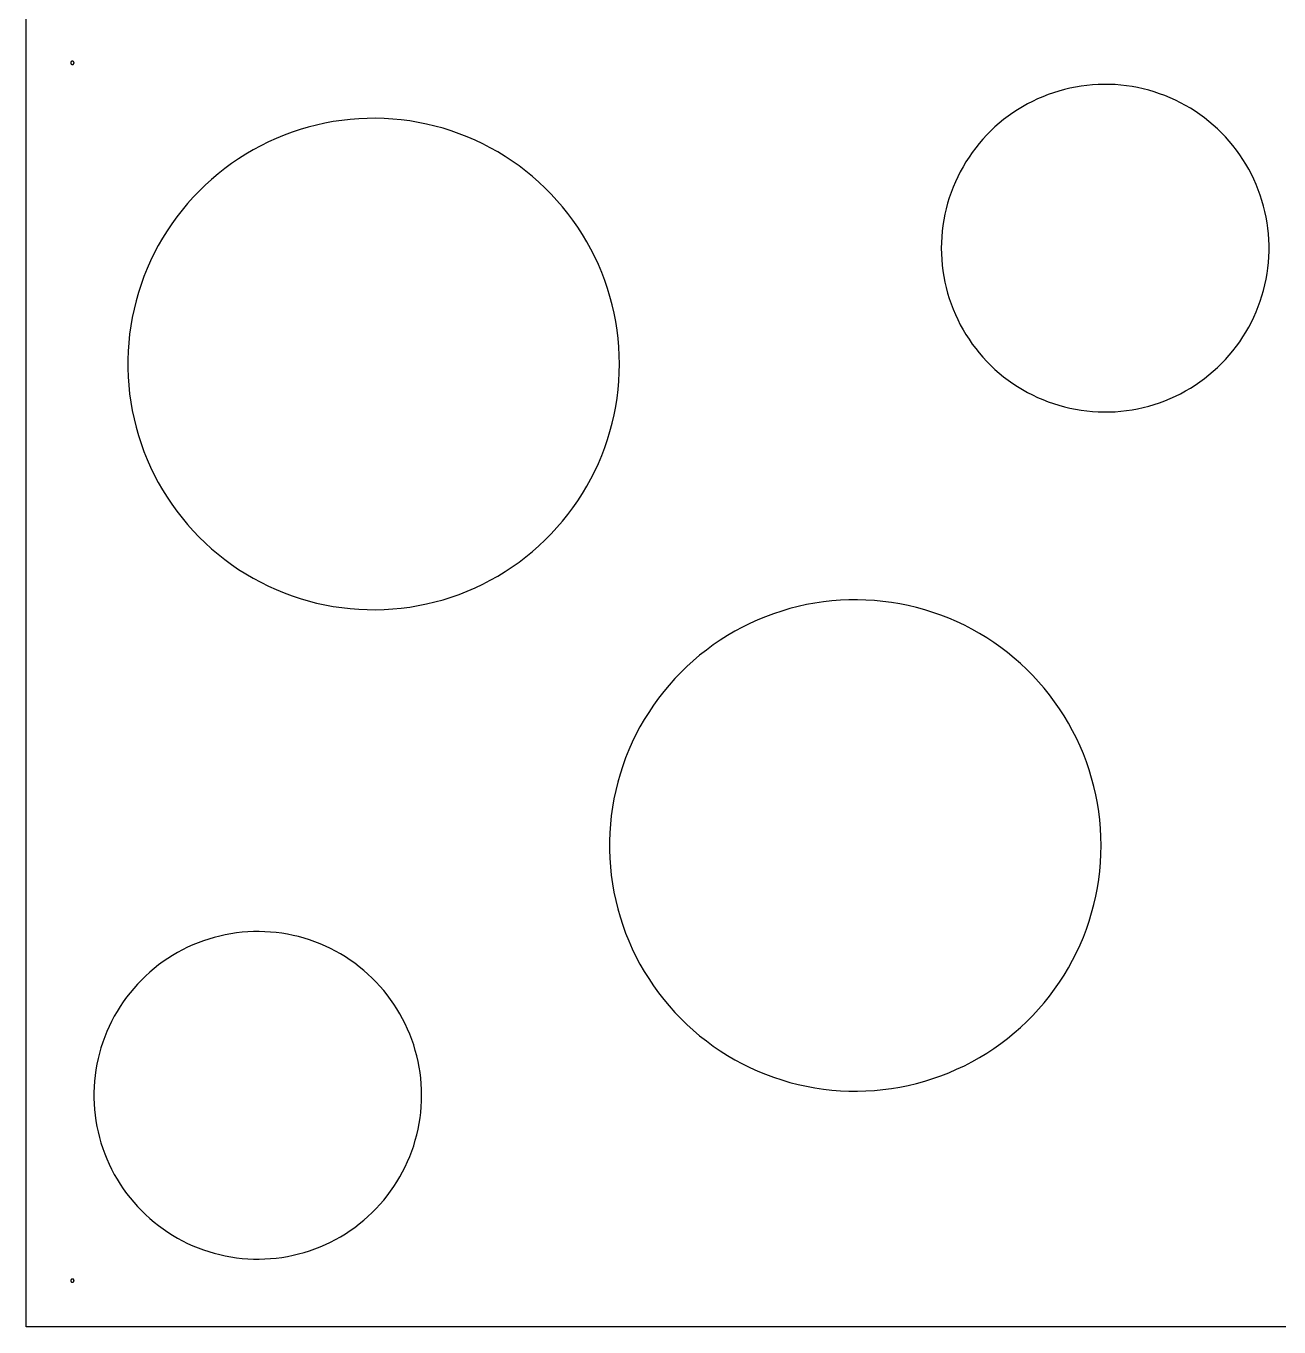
# Model space of a CAD drawing. Header units: millimetres. Extents: x 0 to 120, y 0 to 80.
# Drawn here: x 0 to 38.23, y 0 to 39.71 of the extents above; entities that cross this region are included whole.
import ezdxf

# ---------------------------------------------------------------- set-up
doc = ezdxf.new("R2010")
doc.units = ezdxf.units.MM
doc.header["$MEASUREMENT"] = 0
doc.layers.add('Default', color=18, linetype='Continuous', true_color=0x000000)

msp = doc.modelspace()

# ---------------------------------------------------------------- linework, layer by layer
at = {"layer": 'Default'}
for points in [[(120, 0), (0, 0), (0, 80), (120, 80), (120, 0)], [(0, 0), (0, 40), (40, 40), (40, 0), (0, 0)], [(0, 0), (0, 40), (40, 40), (40, 0), (0, 0)], [(1.464, 38.586), (1.464, 38.588), (1.464, 38.589), (1.464, 38.591), (1.464, 38.593), (1.463, 38.594), (1.463, 38.596), (1.463, 38.598), (1.462, 38.599), (1.462, 38.601), (1.461, 38.603), (1.461, 38.604), (1.46, 38.606), (1.459, 38.608), (1.458, 38.609), (1.458, 38.611), (1.457, 38.612), (1.456, 38.614), (1.455, 38.615), (1.454, 38.616), (1.453, 38.618), (1.452, 38.619), (1.45, 38.62), (1.449, 38.622), (1.448, 38.623), (1.447, 38.624), (1.445, 38.625), (1.444, 38.626), (1.442, 38.627), (1.441, 38.628), (1.439, 38.629), (1.438, 38.63), (1.436, 38.631), (1.435, 38.631), (1.433, 38.632), (1.432, 38.633), (1.43, 38.633), (1.428, 38.634), (1.427, 38.634), (1.425, 38.635), (1.423, 38.635), (1.422, 38.635), (1.42, 38.635), (1.418, 38.636), (1.416, 38.636), (1.415, 38.636), (1.413, 38.636), (1.411, 38.636), (1.409, 38.636), (1.408, 38.635), (1.406, 38.635), (1.404, 38.635), (1.403, 38.634), (1.401, 38.634), (1.399, 38.633), (1.398, 38.633), (1.396, 38.632), (1.394, 38.632), (1.393, 38.631), (1.391, 38.63), (1.39, 38.629), (1.388, 38.628), (1.387, 38.628), (1.385, 38.627), (1.384, 38.626), (1.383, 38.624), (1.381, 38.623), (1.38, 38.622), (1.379, 38.621), (1.378, 38.62), (1.376, 38.618), (1.375, 38.617), (1.374, 38.616), (1.373, 38.614), (1.372, 38.613), (1.371, 38.611), (1.37, 38.61), (1.37, 38.608), (1.369, 38.607), (1.368, 38.605), (1.367, 38.604), (1.367, 38.602), (1.366, 38.6), (1.366, 38.599), (1.365, 38.597), (1.365, 38.595), (1.365, 38.594), (1.365, 38.592), (1.364, 38.59), (1.364, 38.588), (1.364, 38.587), (1.364, 38.585), (1.364, 38.583), (1.364, 38.581), (1.365, 38.58), (1.365, 38.578), (1.365, 38.576), (1.365, 38.575), (1.366, 38.573), (1.366, 38.571), (1.367, 38.57), (1.367, 38.568), (1.368, 38.566), (1.369, 38.565), (1.37, 38.563), (1.37, 38.562), (1.371, 38.56), (1.372, 38.559), (1.373, 38.557), (1.374, 38.556), (1.375, 38.554), (1.376, 38.553), (1.378, 38.552), (1.379, 38.551), (1.38, 38.549), (1.381, 38.548), (1.383, 38.547), (1.384, 38.546), (1.385, 38.545), (1.387, 38.544), (1.388, 38.543), (1.39, 38.542), (1.391, 38.541), (1.393, 38.541), (1.394, 38.54), (1.396, 38.539), (1.398, 38.539), (1.399, 38.538), (1.401, 38.538), (1.403, 38.537), (1.404, 38.537), (1.406, 38.536), (1.408, 38.536), (1.409, 38.536), (1.411, 38.536), (1.413, 38.536), (1.415, 38.536), (1.416, 38.536), (1.418, 38.536), (1.42, 38.536), (1.422, 38.536), (1.423, 38.537), (1.425, 38.537), (1.427, 38.537), (1.428, 38.538), (1.43, 38.538), (1.432, 38.539), (1.433, 38.54), (1.435, 38.54), (1.436, 38.541), (1.438, 38.542), (1.439, 38.543), (1.441, 38.544), (1.442, 38.544), (1.444, 38.545), (1.445, 38.547), (1.447, 38.548), (1.448, 38.549), (1.449, 38.55), (1.45, 38.551), (1.452, 38.552), (1.453, 38.554), (1.454, 38.555), (1.455, 38.557), (1.456, 38.558), (1.457, 38.559), (1.458, 38.561), (1.458, 38.562), (1.459, 38.564), (1.46, 38.566), (1.461, 38.567), (1.461, 38.569), (1.462, 38.57), (1.462, 38.572), (1.463, 38.574), (1.463, 38.575), (1.463, 38.577), (1.464, 38.579), (1.464, 38.581), (1.464, 38.582), (1.464, 38.584), (1.464, 38.586)], [(1.464, 38.586), (1.464, 38.588), (1.464, 38.589), (1.464, 38.591), (1.464, 38.593), (1.463, 38.594), (1.463, 38.596), (1.463, 38.598), (1.462, 38.599), (1.462, 38.601), (1.461, 38.603), (1.461, 38.604), (1.46, 38.606), (1.459, 38.608), (1.458, 38.609), (1.458, 38.611), (1.457, 38.612), (1.456, 38.614), (1.455, 38.615), (1.454, 38.616), (1.453, 38.618), (1.452, 38.619), (1.45, 38.62), (1.449, 38.622), (1.448, 38.623), (1.447, 38.624), (1.445, 38.625), (1.444, 38.626), (1.442, 38.627), (1.441, 38.628), (1.439, 38.629), (1.438, 38.63), (1.436, 38.631), (1.435, 38.631), (1.433, 38.632), (1.432, 38.633), (1.43, 38.633), (1.428, 38.634), (1.427, 38.634), (1.425, 38.635), (1.423, 38.635), (1.422, 38.635), (1.42, 38.635), (1.418, 38.636), (1.416, 38.636), (1.415, 38.636), (1.413, 38.636), (1.411, 38.636), (1.409, 38.636), (1.408, 38.635), (1.406, 38.635), (1.404, 38.635), (1.403, 38.634), (1.401, 38.634), (1.399, 38.633), (1.398, 38.633), (1.396, 38.632), (1.394, 38.632), (1.393, 38.631), (1.391, 38.63), (1.39, 38.629), (1.388, 38.628), (1.387, 38.628), (1.385, 38.627), (1.384, 38.626), (1.383, 38.624), (1.381, 38.623), (1.38, 38.622), (1.379, 38.621), (1.378, 38.62), (1.376, 38.618), (1.375, 38.617), (1.374, 38.616), (1.373, 38.614), (1.372, 38.613), (1.371, 38.611), (1.37, 38.61), (1.37, 38.608), (1.369, 38.607), (1.368, 38.605), (1.367, 38.604), (1.367, 38.602), (1.366, 38.6), (1.366, 38.599), (1.365, 38.597), (1.365, 38.595), (1.365, 38.594), (1.365, 38.592), (1.364, 38.59), (1.364, 38.588), (1.364, 38.587), (1.364, 38.585), (1.364, 38.583), (1.364, 38.581), (1.365, 38.58), (1.365, 38.578), (1.365, 38.576), (1.365, 38.575), (1.366, 38.573), (1.366, 38.571), (1.367, 38.57), (1.367, 38.568), (1.368, 38.566), (1.369, 38.565), (1.37, 38.563), (1.37, 38.562), (1.371, 38.56), (1.372, 38.559), (1.373, 38.557), (1.374, 38.556), (1.375, 38.554), (1.376, 38.553), (1.378, 38.552), (1.379, 38.551), (1.38, 38.549), (1.381, 38.548), (1.383, 38.547), (1.384, 38.546), (1.385, 38.545), (1.387, 38.544), (1.388, 38.543), (1.39, 38.542), (1.391, 38.541), (1.393, 38.541), (1.394, 38.54), (1.396, 38.539), (1.398, 38.539), (1.399, 38.538), (1.401, 38.538), (1.403, 38.537), (1.404, 38.537), (1.406, 38.536), (1.408, 38.536), (1.409, 38.536), (1.411, 38.536), (1.413, 38.536), (1.415, 38.536), (1.416, 38.536), (1.418, 38.536), (1.42, 38.536), (1.422, 38.536), (1.423, 38.537), (1.425, 38.537), (1.427, 38.537), (1.428, 38.538), (1.43, 38.538), (1.432, 38.539), (1.433, 38.54), (1.435, 38.54), (1.436, 38.541), (1.438, 38.542), (1.439, 38.543), (1.441, 38.544), (1.442, 38.544), (1.444, 38.545), (1.445, 38.547), (1.447, 38.548), (1.448, 38.549), (1.449, 38.55), (1.45, 38.551), (1.452, 38.552), (1.453, 38.554), (1.454, 38.555), (1.455, 38.557), (1.456, 38.558), (1.457, 38.559), (1.458, 38.561), (1.458, 38.562), (1.459, 38.564), (1.46, 38.566), (1.461, 38.567), (1.461, 38.569), (1.462, 38.57), (1.462, 38.572), (1.463, 38.574), (1.463, 38.575), (1.463, 38.577), (1.464, 38.579), (1.464, 38.581), (1.464, 38.582), (1.464, 38.584), (1.464, 38.586)], [(27.929, 32.929), (27.932, 32.755), (27.941, 32.582), (27.956, 32.409), (27.977, 32.237), (28.004, 32.065), (28.037, 31.895), (28.076, 31.726), (28.121, 31.558), (28.171, 31.392), (28.227, 31.228), (28.289, 31.066), (28.357, 30.906), (28.429, 30.748), (28.508, 30.594), (28.592, 30.441), (28.681, 30.292), (28.775, 30.147), (28.874, 30.004), (28.978, 29.865), (29.086, 29.73), (29.2, 29.598), (29.318, 29.471), (29.44, 29.348), (29.566, 29.229), (29.697, 29.114), (29.831, 29.004), (29.969, 28.899), (30.111, 28.799), (30.256, 28.704), (30.404, 28.613), (30.555, 28.528), (30.709, 28.449), (30.866, 28.374), (31.026, 28.305), (31.187, 28.242), (31.351, 28.184), (31.516, 28.133), (31.684, 28.086), (31.853, 28.046), (32.023, 28.012), (32.194, 27.983), (32.366, 27.961), (32.539, 27.944), (32.712, 27.934), (32.886, 27.929), (33.059, 27.931), (33.232, 27.938), (33.406, 27.952), (33.578, 27.971), (33.75, 27.997), (33.92, 28.028), (34.09, 28.066), (34.258, 28.109), (34.424, 28.158), (34.589, 28.213), (34.752, 28.273), (34.912, 28.339), (35.07, 28.411), (35.226, 28.488), (35.379, 28.57), (35.528, 28.658), (35.675, 28.751), (35.818, 28.848), (35.958, 28.951), (36.095, 29.059), (36.227, 29.171), (36.355, 29.288), (36.48, 29.409), (36.6, 29.534), (36.715, 29.664), (36.826, 29.797), (36.933, 29.934), (37.034, 30.075), (37.131, 30.219), (37.222, 30.367), (37.309, 30.517), (37.39, 30.671), (37.466, 30.827), (37.536, 30.985), (37.6, 31.147), (37.659, 31.31), (37.713, 31.475), (37.76, 31.642), (37.802, 31.81), (37.838, 31.98), (37.868, 32.151), (37.892, 32.323), (37.91, 32.496), (37.922, 32.669), (37.928, 32.842), (37.928, 33.016), (37.922, 33.189), (37.91, 33.362), (37.892, 33.535), (37.868, 33.707), (37.838, 33.878), (37.802, 34.048), (37.76, 34.216), (37.713, 34.383), (37.659, 34.548), (37.6, 34.711), (37.536, 34.872), (37.466, 35.031), (37.39, 35.187), (37.309, 35.341), (37.222, 35.491), (37.131, 35.639), (37.034, 35.783), (36.933, 35.924), (36.826, 36.061), (36.715, 36.194), (36.6, 36.324), (36.48, 36.449), (36.355, 36.57), (36.227, 36.687), (36.095, 36.799), (35.958, 36.907), (35.818, 37.009), (35.675, 37.107), (35.528, 37.2), (35.379, 37.288), (35.226, 37.37), (35.07, 37.447), (34.912, 37.519), (34.752, 37.585), (34.589, 37.645), (34.424, 37.7), (34.258, 37.749), (34.09, 37.792), (33.92, 37.83), (33.75, 37.861), (33.578, 37.887), (33.406, 37.906), (33.232, 37.92), (33.059, 37.927), (32.886, 37.929), (32.712, 37.924), (32.539, 37.914), (32.366, 37.897), (32.194, 37.875), (32.023, 37.846), (31.853, 37.812), (31.684, 37.771), (31.516, 37.725), (31.351, 37.673), (31.187, 37.616), (31.026, 37.552), (30.866, 37.484), (30.709, 37.409), (30.555, 37.33), (30.404, 37.245), (30.256, 37.154), (30.111, 37.059), (29.969, 36.959), (29.831, 36.854), (29.697, 36.744), (29.566, 36.629), (29.44, 36.51), (29.318, 36.387), (29.2, 36.26), (29.086, 36.128), (28.978, 35.993), (28.874, 35.854), (28.775, 35.711), (28.681, 35.565), (28.592, 35.416), (28.508, 35.264), (28.429, 35.11), (28.357, 34.952), (28.289, 34.792), (28.227, 34.63), (28.171, 34.466), (28.121, 34.3), (28.076, 34.132), (28.037, 33.963), (28.004, 33.792), (27.977, 33.621), (27.956, 33.449), (27.941, 33.276), (27.932, 33.102), (27.929, 32.929)], [(18.107, 29.393), (18.102, 29.654), (18.089, 29.914), (18.066, 30.173), (18.034, 30.431), (17.994, 30.689), (17.945, 30.944), (17.886, 31.198), (17.819, 31.45), (17.744, 31.699), (17.659, 31.945), (17.566, 32.188), (17.465, 32.428), (17.356, 32.664), (17.238, 32.897), (17.113, 33.125), (16.979, 33.348), (16.838, 33.567), (16.689, 33.781), (16.534, 33.989), (16.37, 34.192), (16.2, 34.389), (16.024, 34.58), (15.84, 34.765), (15.651, 34.944), (15.455, 35.115), (15.254, 35.28), (15.047, 35.438), (14.834, 35.588), (14.617, 35.731), (14.394, 35.867), (14.167, 35.994), (13.936, 36.114), (13.701, 36.225), (13.462, 36.329), (13.219, 36.424), (12.974, 36.51), (12.725, 36.588), (12.474, 36.657), (12.221, 36.718), (11.966, 36.769), (11.709, 36.812), (11.451, 36.846), (11.192, 36.871), (10.932, 36.886), (10.672, 36.893), (10.411, 36.891), (10.151, 36.88), (9.892, 36.859), (9.633, 36.83), (9.376, 36.792), (9.119, 36.744), (8.865, 36.688), (8.613, 36.624), (8.363, 36.55), (8.116, 36.468), (7.872, 36.377), (7.632, 36.278), (7.394, 36.171), (7.161, 36.055), (6.932, 35.932), (6.707, 35.8), (6.487, 35.661), (6.272, 35.514), (6.062, 35.36), (5.858, 35.199), (5.659, 35.03), (5.467, 34.855), (5.28, 34.674), (5.1, 34.486), (4.927, 34.291), (4.76, 34.091), (4.601, 33.886), (4.448, 33.674), (4.304, 33.458), (4.166, 33.237), (4.037, 33.011), (3.915, 32.781), (3.802, 32.547), (3.696, 32.309), (3.599, 32.067), (3.511, 31.822), (3.431, 31.574), (3.359, 31.324), (3.297, 31.071), (3.243, 30.817), (3.198, 30.56), (3.162, 30.302), (3.135, 30.043), (3.117, 29.784), (3.108, 29.524), (3.108, 29.263), (3.117, 29.003), (3.135, 28.743), (3.162, 28.484), (3.198, 28.227), (3.243, 27.97), (3.297, 27.715), (3.359, 27.463), (3.431, 27.212), (3.511, 26.965), (3.599, 26.72), (3.696, 26.478), (3.802, 26.24), (3.915, 26.006), (4.037, 25.776), (4.166, 25.55), (4.304, 25.329), (4.448, 25.112), (4.601, 24.901), (4.76, 24.695), (4.927, 24.495), (5.1, 24.301), (5.28, 24.113), (5.467, 23.931), (5.659, 23.756), (5.858, 23.588), (6.062, 23.427), (6.272, 23.273), (6.487, 23.126), (6.707, 22.987), (6.932, 22.855), (7.161, 22.732), (7.394, 22.616), (7.632, 22.509), (7.872, 22.41), (8.116, 22.319), (8.363, 22.237), (8.613, 22.163), (8.865, 22.098), (9.119, 22.042), (9.376, 21.995), (9.633, 21.957), (9.892, 21.928), (10.151, 21.907), (10.411, 21.896), (10.672, 21.894), (10.932, 21.9), (11.192, 21.916), (11.451, 21.941), (11.709, 21.975), (11.966, 22.018), (12.221, 22.069), (12.474, 22.13), (12.725, 22.199), (12.974, 22.277), (13.219, 22.363), (13.462, 22.458), (13.701, 22.561), (13.936, 22.673), (14.167, 22.792), (14.394, 22.92), (14.617, 23.055), (14.834, 23.198), (15.047, 23.349), (15.254, 23.507), (15.455, 23.671), (15.651, 23.843), (15.84, 24.022), (16.024, 24.206), (16.2, 24.398), (16.37, 24.595), (16.534, 24.798), (16.689, 25.006), (16.838, 25.22), (16.979, 25.439), (17.113, 25.662), (17.238, 25.89), (17.356, 26.123), (17.465, 26.359), (17.566, 26.599), (17.659, 26.842), (17.744, 27.088), (17.819, 27.337), (17.886, 27.589), (17.945, 27.843), (17.994, 28.098), (18.034, 28.355), (18.066, 28.614), (18.089, 28.873), (18.102, 29.133), (18.107, 29.393)], [(32.803, 14.697), (32.799, 14.957), (32.785, 15.217), (32.763, 15.476), (32.731, 15.735), (32.691, 15.992), (32.641, 16.248), (32.583, 16.501), (32.516, 16.753), (32.44, 17.002), (32.356, 17.248), (32.263, 17.491), (32.162, 17.731), (32.052, 17.968), (31.935, 18.2), (31.809, 18.428), (31.676, 18.651), (31.535, 18.87), (31.386, 19.084), (31.23, 19.292), (31.067, 19.495), (30.897, 19.693), (30.72, 19.884), (30.537, 20.069), (30.348, 20.247), (30.152, 20.419), (29.95, 20.584), (29.743, 20.741), (29.531, 20.892), (29.313, 21.035), (29.091, 21.17), (28.864, 21.298), (28.633, 21.417), (28.397, 21.529), (28.158, 21.632), (27.916, 21.727), (27.67, 21.813), (27.422, 21.891), (27.171, 21.96), (26.918, 22.021), (26.663, 22.072), (26.406, 22.115), (26.148, 22.149), (25.888, 22.174), (25.629, 22.19), (25.368, 22.196), (25.108, 22.194), (24.848, 22.183), (24.588, 22.163), (24.33, 22.133), (24.072, 22.095), (23.816, 22.048), (23.562, 21.992), (23.31, 21.927), (23.06, 21.853), (22.813, 21.771), (22.569, 21.681), (22.328, 21.581), (22.091, 21.474), (21.858, 21.358), (21.629, 21.235), (21.404, 21.103), (21.184, 20.964), (20.969, 20.817), (20.759, 20.663), (20.555, 20.502), (20.356, 20.334), (20.164, 20.159), (19.977, 19.977), (19.797, 19.789), (19.624, 19.595), (19.457, 19.395), (19.297, 19.189), (19.145, 18.978), (19, 18.761), (18.863, 18.54), (18.734, 18.314), (18.612, 18.084), (18.498, 17.85), (18.393, 17.612), (18.296, 17.37), (18.207, 17.125), (18.127, 16.878), (18.056, 16.627), (17.993, 16.375), (17.94, 16.12), (17.895, 15.864), (17.859, 15.606), (17.832, 15.347), (17.813, 15.087), (17.804, 14.827), (17.804, 14.567), (17.813, 14.306), (17.832, 14.047), (17.859, 13.788), (17.895, 13.53), (17.94, 13.273), (17.993, 13.019), (18.056, 12.766), (18.127, 12.516), (18.207, 12.268), (18.296, 12.023), (18.393, 11.782), (18.498, 11.543), (18.612, 11.309), (18.734, 11.079), (18.863, 10.853), (19, 10.632), (19.145, 10.416), (19.297, 10.204), (19.457, 9.999), (19.624, 9.799), (19.797, 9.604), (19.977, 9.416), (20.164, 9.235), (20.356, 9.06), (20.555, 8.891), (20.759, 8.73), (20.969, 8.576), (21.184, 8.429), (21.404, 8.29), (21.629, 8.159), (21.858, 8.035), (22.091, 7.919), (22.328, 7.812), (22.569, 7.713), (22.813, 7.622), (23.06, 7.54), (23.31, 7.466), (23.562, 7.402), (23.816, 7.346), (24.072, 7.298), (24.33, 7.26), (24.588, 7.231), (24.848, 7.211), (25.108, 7.199), (25.368, 7.197), (25.629, 7.204), (25.888, 7.22), (26.148, 7.244), (26.406, 7.278), (26.663, 7.321), (26.918, 7.373), (27.171, 7.433), (27.422, 7.502), (27.67, 7.58), (27.916, 7.666), (28.158, 7.761), (28.397, 7.865), (28.633, 7.976), (28.864, 8.096), (29.091, 8.223), (29.313, 8.359), (29.531, 8.502), (29.743, 8.652), (29.95, 8.81), (30.152, 8.975), (30.348, 9.146), (30.537, 9.325), (30.72, 9.51), (30.897, 9.701), (31.067, 9.898), (31.23, 10.101), (31.386, 10.309), (31.535, 10.523), (31.676, 10.742), (31.809, 10.966), (31.935, 11.194), (32.052, 11.426), (32.162, 11.662), (32.263, 11.902), (32.356, 12.145), (32.44, 12.391), (32.516, 12.641), (32.583, 12.892), (32.641, 13.146), (32.691, 13.401), (32.731, 13.659), (32.763, 13.917), (32.785, 14.176), (32.799, 14.436), (32.803, 14.697)], [(12.071, 7.071), (12.068, 7.245), (12.059, 7.418), (12.044, 7.591), (12.023, 7.763), (11.996, 7.935), (11.963, 8.105), (11.924, 8.274), (11.879, 8.442), (11.829, 8.608), (11.773, 8.772), (11.711, 8.934), (11.643, 9.094), (11.571, 9.252), (11.492, 9.406), (11.408, 9.559), (11.319, 9.708), (11.225, 9.853), (11.126, 9.996), (11.022, 10.135), (10.914, 10.27), (10.8, 10.402), (10.682, 10.529), (10.56, 10.652), (10.434, 10.771), (10.303, 10.886), (10.169, 10.996), (10.031, 11.101), (9.889, 11.201), (9.744, 11.296), (9.596, 11.387), (9.445, 11.472), (9.291, 11.551), (9.134, 11.626), (8.974, 11.695), (8.813, 11.758), (8.649, 11.816), (8.484, 11.867), (8.316, 11.914), (8.147, 11.954), (7.977, 11.988), (7.806, 12.017), (7.634, 12.039), (7.461, 12.056), (7.288, 12.066), (7.114, 12.071), (6.941, 12.069), (6.768, 12.062), (6.594, 12.048), (6.422, 12.029), (6.25, 12.003), (6.08, 11.972), (5.91, 11.934), (5.742, 11.891), (5.576, 11.842), (5.411, 11.787), (5.248, 11.727), (5.088, 11.661), (4.93, 11.589), (4.774, 11.512), (4.621, 11.43), (4.472, 11.342), (4.325, 11.249), (4.182, 11.152), (4.042, 11.049), (3.905, 10.941), (3.773, 10.829), (3.645, 10.712), (3.52, 10.591), (3.4, 10.466), (3.285, 10.336), (3.174, 10.203), (3.067, 10.066), (2.966, 9.925), (2.869, 9.781), (2.778, 9.633), (2.691, 9.483), (2.61, 9.329), (2.534, 9.173), (2.464, 9.015), (2.4, 8.853), (2.341, 8.69), (2.287, 8.525), (2.24, 8.358), (2.198, 8.19), (2.162, 8.02), (2.132, 7.849), (2.108, 7.677), (2.09, 7.504), (2.078, 7.331), (2.072, 7.158), (2.072, 6.984), (2.078, 6.811), (2.09, 6.638), (2.108, 6.465), (2.132, 6.293), (2.162, 6.122), (2.198, 5.952), (2.24, 5.784), (2.287, 5.617), (2.341, 5.452), (2.4, 5.289), (2.464, 5.128), (2.534, 4.969), (2.61, 4.813), (2.691, 4.659), (2.778, 4.509), (2.869, 4.361), (2.966, 4.217), (3.067, 4.076), (3.174, 3.939), (3.285, 3.806), (3.4, 3.676), (3.52, 3.551), (3.645, 3.43), (3.773, 3.313), (3.905, 3.201), (4.042, 3.093), (4.182, 2.991), (4.325, 2.893), (4.472, 2.8), (4.621, 2.712), (4.774, 2.63), (4.93, 2.553), (5.088, 2.481), (5.248, 2.415), (5.411, 2.355), (5.576, 2.3), (5.742, 2.251), (5.91, 2.208), (6.08, 2.17), (6.25, 2.139), (6.422, 2.113), (6.594, 2.094), (6.768, 2.08), (6.941, 2.073), (7.114, 2.071), (7.288, 2.076), (7.461, 2.086), (7.634, 2.103), (7.806, 2.125), (7.977, 2.154), (8.147, 2.188), (8.316, 2.229), (8.484, 2.275), (8.649, 2.327), (8.813, 2.384), (8.974, 2.448), (9.134, 2.516), (9.291, 2.591), (9.445, 2.67), (9.596, 2.755), (9.744, 2.846), (9.889, 2.941), (10.031, 3.041), (10.169, 3.146), (10.303, 3.256), (10.434, 3.371), (10.56, 3.49), (10.682, 3.613), (10.8, 3.74), (10.914, 3.872), (11.022, 4.007), (11.126, 4.146), (11.225, 4.289), (11.319, 4.435), (11.408, 4.584), (11.492, 4.736), (11.571, 4.89), (11.643, 5.048), (11.711, 5.208), (11.773, 5.37), (11.829, 5.534), (11.879, 5.7), (11.924, 5.868), (11.963, 6.037), (11.996, 6.208), (12.023, 6.379), (12.044, 6.551), (12.059, 6.724), (12.068, 6.898), (12.071, 7.071)], [(1.464, 1.414), (1.464, 1.416), (1.464, 1.418), (1.464, 1.419), (1.464, 1.421), (1.463, 1.423), (1.463, 1.425), (1.463, 1.426), (1.462, 1.428), (1.462, 1.43), (1.461, 1.431), (1.461, 1.433), (1.46, 1.434), (1.459, 1.436), (1.458, 1.438), (1.458, 1.439), (1.457, 1.441), (1.456, 1.442), (1.455, 1.443), (1.454, 1.445), (1.453, 1.446), (1.452, 1.448), (1.45, 1.449), (1.449, 1.45), (1.448, 1.451), (1.447, 1.452), (1.445, 1.453), (1.444, 1.455), (1.442, 1.456), (1.441, 1.456), (1.439, 1.457), (1.438, 1.458), (1.436, 1.459), (1.435, 1.46), (1.433, 1.46), (1.432, 1.461), (1.43, 1.462), (1.428, 1.462), (1.427, 1.463), (1.425, 1.463), (1.423, 1.463), (1.422, 1.464), (1.42, 1.464), (1.418, 1.464), (1.416, 1.464), (1.415, 1.464), (1.413, 1.464), (1.411, 1.464), (1.409, 1.464), (1.408, 1.464), (1.406, 1.464), (1.404, 1.463), (1.403, 1.463), (1.401, 1.462), (1.399, 1.462), (1.398, 1.461), (1.396, 1.461), (1.394, 1.46), (1.393, 1.459), (1.391, 1.459), (1.39, 1.458), (1.388, 1.457), (1.387, 1.456), (1.385, 1.455), (1.384, 1.454), (1.383, 1.453), (1.381, 1.452), (1.38, 1.451), (1.379, 1.449), (1.378, 1.448), (1.376, 1.447), (1.375, 1.446), (1.374, 1.444), (1.373, 1.443), (1.372, 1.441), (1.371, 1.44), (1.37, 1.438), (1.37, 1.437), (1.369, 1.435), (1.368, 1.434), (1.367, 1.432), (1.367, 1.43), (1.366, 1.429), (1.366, 1.427), (1.365, 1.425), (1.365, 1.424), (1.365, 1.422), (1.365, 1.42), (1.364, 1.419), (1.364, 1.417), (1.364, 1.415), (1.364, 1.413), (1.364, 1.412), (1.364, 1.41), (1.365, 1.408), (1.365, 1.406), (1.365, 1.405), (1.365, 1.403), (1.366, 1.401), (1.366, 1.4), (1.367, 1.398), (1.367, 1.396), (1.368, 1.395), (1.369, 1.393), (1.37, 1.392), (1.37, 1.39), (1.371, 1.389), (1.372, 1.387), (1.373, 1.386), (1.374, 1.384), (1.375, 1.383), (1.376, 1.382), (1.378, 1.38), (1.379, 1.379), (1.38, 1.378), (1.381, 1.377), (1.383, 1.376), (1.384, 1.374), (1.385, 1.373), (1.387, 1.372), (1.388, 1.372), (1.39, 1.371), (1.391, 1.37), (1.393, 1.369), (1.394, 1.368), (1.396, 1.368), (1.398, 1.367), (1.399, 1.367), (1.401, 1.366), (1.403, 1.366), (1.404, 1.365), (1.406, 1.365), (1.408, 1.365), (1.409, 1.364), (1.411, 1.364), (1.413, 1.364), (1.415, 1.364), (1.416, 1.364), (1.418, 1.364), (1.42, 1.365), (1.422, 1.365), (1.423, 1.365), (1.425, 1.365), (1.427, 1.366), (1.428, 1.366), (1.43, 1.367), (1.432, 1.367), (1.433, 1.368), (1.435, 1.369), (1.436, 1.369), (1.438, 1.37), (1.439, 1.371), (1.441, 1.372), (1.442, 1.373), (1.444, 1.374), (1.445, 1.375), (1.447, 1.376), (1.448, 1.377), (1.449, 1.378), (1.45, 1.38), (1.452, 1.381), (1.453, 1.382), (1.454, 1.384), (1.455, 1.385), (1.456, 1.386), (1.457, 1.388), (1.458, 1.389), (1.458, 1.391), (1.459, 1.392), (1.46, 1.394), (1.461, 1.396), (1.461, 1.397), (1.462, 1.399), (1.462, 1.401), (1.463, 1.402), (1.463, 1.404), (1.463, 1.406), (1.464, 1.407), (1.464, 1.409), (1.464, 1.411), (1.464, 1.412), (1.464, 1.414)]]:
    msp.add_lwpolyline(points, dxfattribs=at)

doc.saveas('drawing.dxf')
